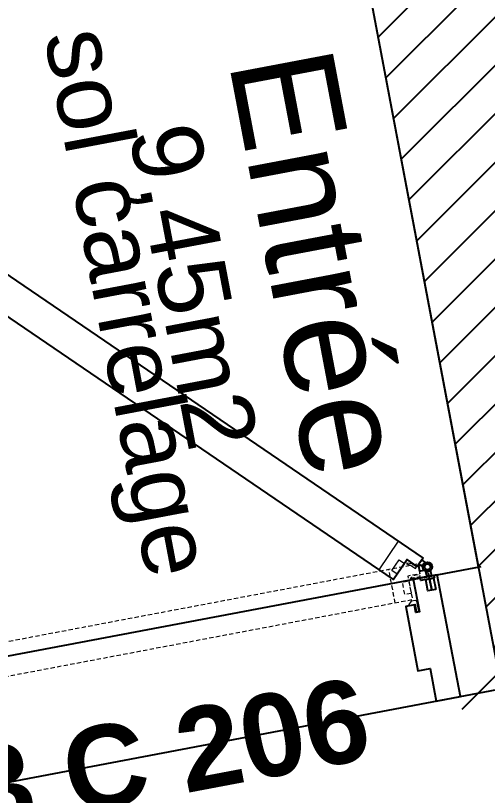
# Model space of a CAD drawing. Header units: centimetres. Extents: x 187368 to 251255, y -383447 to -322514.
# Drawn here: x 200292 to 200977, y -341437 to -340305 of the extents above; entities that cross this region are included whole.
import ezdxf

# ---------------------------------------------------------------- set-up
doc = ezdxf.new("R2010")
doc.units = ezdxf.units.CM
doc.linetypes.add('Style de ligne -16', pattern=[0.192476, 0.123031, -0.069444])
doc.layers.get('0').update_dxf_attribs({"color": 252})
doc.layers.add('3-BAT C-Niveau 2', color=252, linetype='Continuous')
doc.styles.add('Geneva (bold)', font='arialbd.ttf')
doc.styles.add('Helvetica', font='arial.ttf')

# ---------------------------------------------------------------- blocks, each defined once
blk = doc.blocks.new('Sol carrelage')
at = {"insert": (0, -0.78), "char_height": 10.0872, "attachment_point": 2, "line_spacing_factor": 0.834288, "style": 'Helvetica'}
blk.add_mtext('sol carrelage', dxfattribs=at)

msp = doc.modelspace()

# ---------------------------------------------------------------- hatches: boundary and pattern name
at = {"layer": '3-BAT C-Niveau 2', "linetype": 'Continuous'}
h = msp.add_hatch(dxfattribs=at)
h.set_pattern_fill('MURS MACONNERIE-2', color=256, scale=10, style=0, pattern_type=2)
h.set_pattern_definition([(45, (67117.507, 115456.283), (-31.2347524, 39.0434405), [])])
h.paths.add_polyline_path([(201232.6, -342523.7), (201409.5, -342490.2), (200372.5, -337014.5), (200195.6, -337048)])

# ---------------------------------------------------------------- linework, layer by layer
at = {"linetype": 'Continuous', "lineweight": 18}
msp.add_line((200819.7, -341109.5), (200847.8, -341068.2), dxfattribs=at)
at = {"linetype": 'Style de ligne -16', "lineweight": 18, "ltscale": 50.8}
msp.add_line((200843.1, -341158), (200833.8, -341108.8), dxfattribs=at)
at = {"linetype": 'Continuous'}
msp.add_line((200893.1, -341122.6), (200891.5, -341114), dxfattribs=at)
at = {"linetype": 'Continuous', "flags": 128}
for points in [[(200883.5, -341092.6), (200875.1, -341104.9), (200860.4, -341094.9), (200840.7, -341123.8), (200079.9, -340605.3), (200099.6, -340576.4), (200084.9, -340566.4), (200093.3, -340554)], [(200937.7, -341293.7), (200904.2, -341116.8), (200869.2, -341123.4), (200878.2, -341170.7), (200873.3, -341171.6), (200871.2, -341160.7), (200858.4, -341163.1), (200876.1, -341256.5), (200893.8, -341253.1), (200902.7, -341300.3)], [(200900.1, -341121.3), (200880.3, -341125.1), (200879.6, -341121.5), (200899.4, -341117.7)], [(200896.3, -341139.3), (200890.7, -341140.3), (200887.5, -341123.7), (200893.1, -341122.6)], [(200901.9, -341138.2), (200896.3, -341139.3), (200893.1, -341122.6), (200898.7, -341121.6)]]:
    msp.add_lwpolyline(points, close=True, dxfattribs=at)
at = {"linetype": 'Style de ligne -16', "lineweight": 18, "ltscale": 50.8, "flags": 128}
for points in [[(200876.3, -341100.8), (200879.1, -341115.5), (200861.6, -341118.8), (200868.1, -341153.2), (199963.5, -341324.6), (199957, -341290.2), (199939.5, -341293.5), (199936.7, -341278.7)], [(200866.3, -341143.9), (200857.1, -341145.6), (200853.6, -341127.3), (200862.8, -341125.6)]]:
    msp.add_lwpolyline(points, close=True, dxfattribs=at)
at = {"linetype": 'Continuous', "lineweight": 18, "flags": 128}
for points in [[(200846.1, -341115.9), (200838.3, -341110.7), (200848.8, -341095.3), (200856.5, -341100.6)], [(200877.2, -341169.8), (200874.4, -341155.1), (200872.8, -341154), (200866.1, -341155.2), (200862.8, -341160.2), (200863, -341161.3), (200872, -341159.6), (200874.1, -341170.4)]]:
    msp.add_lwpolyline(points, close=True, dxfattribs=at)
msp.add_lwpolyline([(200859.5, -341101.1), (200865.3, -341102.9), (200872.5, -341107.7), (200874, -341105.4), (200867.4, -341100.9), (200859.9, -341099.9), (200859.5, -341101.1)], dxfattribs=at)
at = {"linetype": 'Continuous', "flags": 128}
for points in [[(200878.3, -341111.4), (200884.8, -341110.2, -0.143165), (200883.1, -341106.7, -0.143165), (200883.5, -341102.9), (200876.9, -341104.1)], [(200877.5, -341101.5), (200883, -341105.2, -0.143165), (200884.2, -341101.6, -0.143165), (200887.2, -341099.1), (200881.6, -341095.4)], [(200896.1, -341118.3), (200894.6, -341110.5, -0.143165), (200891.1, -341112.2, -0.143165), (200887.3, -341111.8), (200888.8, -341119.7)]]:
    msp.add_lwpolyline(points, format="xyb", close=True, dxfattribs=at)
at = {"linetype": 'Style de ligne -16', "lineweight": 18, "ltscale": 50.8, "flags": 128}
msp.add_lwpolyline([(200865.4, -341123.8), (200870.7, -341121), (200879.2, -341119.4), (200878.7, -341116.6), (200870.8, -341118.1), (200864.7, -341122.7), (200865.3, -341123.8)], dxfattribs=at)
at = {"linetype": 'Continuous'}
for radius in [6.89, 4.29]:
    msp.add_circle((200889.9, -341105.5), radius, dxfattribs=at)
at = {"layer": '3-BAT C-Niveau 2', "linetype": 'Continuous', "lineweight": 25}
for p, q in [((201232.6, -342523.7), (200195.6, -337048)), ((200964, -341105.5), (200195.6, -337048)), ((192740.8, -342662.8), (200967.9, -341104.7)), ((192740.8, -342662.8), (200967.9, -341104.7)), ((192774.3, -342839.6), (201001.4, -341281.6)), ((192774.3, -342839.6), (201001.4, -341281.6))]:
    msp.add_line(p, q, dxfattribs=at)
at = {"layer": '3-BAT C-Niveau 2', "linetype": 'Continuous'}
msp.add_line((200940.4, -341311.8), (201020, -341232.1), dxfattribs=at)

# ---------------------------------------------------------------- block references
at = {"xscale": 10, "yscale": 10, "zscale": 10, "rotation": 280.7235947438887}
msp.add_blockref('Sol carrelage', (200515.1, -340709.9), dxfattribs=at)

# ---------------------------------------------------------------- texts
at = {"insert": (200807.5, -340649.3), "char_height": 151.309, "attachment_point": 2, "rotation": 280.7236, "line_spacing_factor": 0.834288, "style": 'Helvetica'}
msp.add_mtext('Entrée\\P{\\H0.6752x;9,45m2}\\P', dxfattribs=at)
at = {"layer": '3-BAT C-Niveau 2', "insert": (200485.7, -341504.8), "char_height": 120, "attachment_point": 5, "rotation": 10.7236, "line_spacing_factor": 1.060906, "style": 'Geneva (bold)'}
msp.add_mtext('T3 C 206\\P57,00m2', dxfattribs=at)

doc.saveas('drawing.dxf')
